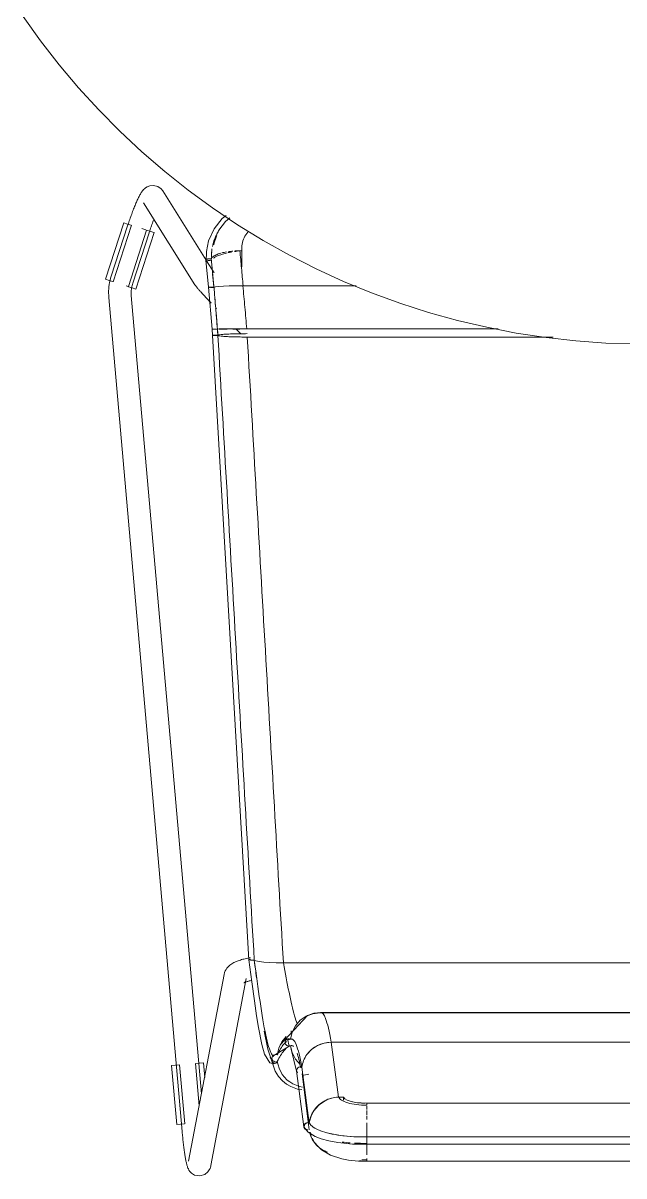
# Model space of a CAD drawing. Header units: millimetres. Extents: x 155927 to 326028, y -36033 to 97293.
# Drawn here: x 209429 to 209749, y 11463 to 12076 of the extents above; entities that cross this region are included whole.
import ezdxf

# ---------------------------------------------------------------- set-up
doc = ezdxf.new("R2010")
doc.units = ezdxf.units.MM
doc.header["$MEASUREMENT"] = 0
doc.layers.add('I-FURN', color=8, linetype='CONTINUOUS', lineweight=9)

msp = doc.modelspace()

# ---------------------------------------------------------------- linework, layer by layer
at = {"layer": 'I-FURN'}
for p, q in [((209429.15, 12079.3), (209438.44, 12066.28)), ((209438.44, 12066.28), (209448.25, 12053.64)), ((209448.25, 12053.64), (209458.56, 12041.4)), ((209458.56, 12041.4), (209469.35, 12029.59)), ((209469.35, 12029.59), (209480.6, 12018.22)), ((209480.6, 12018.22), (209492.29, 12007.3)), ((209492.29, 12007.3), (209504.42, 11996.86)), ((209504.42, 11996.86), (209516.95, 11986.92)), ((209494.27, 11988.2), (209493.64, 11987.68)), ((209495.18, 11988.77), (209494.27, 11988.2)), ((209496.56, 11989.29), (209495.18, 11988.77)), ((209498.53, 11989.46), (209496.56, 11989.29)), ((209500.76, 11988.88), (209498.53, 11989.46)), ((209502.49, 11987.65), (209500.76, 11988.88)), ((209490.1, 11982.12), (209489.86, 11981.61)), ((209490.33, 11982.61), (209490.1, 11982.12)), ((209490.56, 11983.09), (209490.33, 11982.61)), ((209490.79, 11983.54), (209490.56, 11983.09)), ((209491.02, 11983.98), (209490.79, 11983.54)), ((209491.25, 11984.41), (209491.02, 11983.98)), ((209491.48, 11984.82), (209491.25, 11984.41)), ((209491.72, 11985.22), (209491.48, 11984.82)), ((209491.96, 11985.61), (209491.72, 11985.22)), ((209492.21, 11986), (209491.96, 11985.61)), ((209492.49, 11986.39), (209492.21, 11986)), ((209492.8, 11986.79), (209492.49, 11986.39)), ((209493.17, 11987.22), (209492.8, 11986.79)), ((209493.64, 11987.68), (209493.17, 11987.22)), ((209502.49, 11987.65), (209503.39, 11986.53)), ((209526.42, 11949.76), (209503.39, 11986.53)), ((209516.95, 11986.92), (209529.87, 11977.48)), ((209487.65, 11976.27), (209487.39, 11975.61)), ((209487.9, 11976.93), (209487.65, 11976.27)), ((209488.15, 11977.57), (209487.9, 11976.93)), ((209488.4, 11978.19), (209488.15, 11977.57)), ((209488.65, 11978.8), (209488.4, 11978.19)), ((209488.9, 11979.4), (209488.65, 11978.8)), ((209489.14, 11979.98), (209488.9, 11979.4)), ((209489.39, 11980.54), (209489.14, 11979.98)), ((209489.63, 11981.08), (209489.39, 11980.54)), ((209489.86, 11981.61), (209489.63, 11981.08)), ((209493.22, 11980.16), (209520.52, 11936.57)), ((209529.87, 11977.48), (209543.16, 11968.57)), ((209485.37, 11969.94), (209485.12, 11969.2)), ((209485.62, 11970.67), (209485.37, 11969.94)), ((209485.87, 11971.4), (209485.62, 11970.67)), ((209486.12, 11972.12), (209485.87, 11971.4)), ((209486.37, 11972.84), (209486.12, 11972.12)), ((209486.63, 11973.54), (209486.37, 11972.84)), ((209486.88, 11974.24), (209486.63, 11973.54)), ((209487.14, 11974.93), (209486.88, 11974.24)), ((209487.39, 11975.61), (209487.14, 11974.93)), ((209498.11, 11970.01), (209497.88, 11969.37)), ((209498.35, 11970.65), (209498.11, 11970.01)), ((209498.58, 11971.27), (209498.35, 11970.65)), ((209535.01, 11971.86), (209530.68, 11966.33)), ((209536.75, 11970.19), (209533.25, 11965.62)), ((209537.07, 11973.5), (209535.01, 11971.86)), ((209539.09, 11972.15), (209536.75, 11970.19)), ((209473.02, 11939.55), (209482.7, 11969.56)), ((209484.73, 11968.01), (209476.01, 11941.19)), ((209477.06, 11938.25), (209486.75, 11968.26)), ((209482.7, 11969.56), (209484.66, 11968.93)), ((209484.66, 11968.93), (209486.63, 11968.29)), ((209484.88, 11968.46), (209484.73, 11968.01)), ((209485.12, 11969.2), (209484.88, 11968.46)), ((209494.82, 11965.65), (209485.13, 11935.64)), ((209487.43, 11937.48), (209496.14, 11964.3)), ((209489.17, 11934.34), (209498.86, 11964.35)), ((209494.46, 11965.76), (209492.24, 11966.48)), ((209494.94, 11965.61), (209496.91, 11964.98)), ((209496.25, 11964.63), (209496.14, 11964.3)), ((209496.48, 11965.32), (209496.25, 11964.63)), ((209496.71, 11966.01), (209496.48, 11965.32)), ((209496.94, 11966.69), (209496.71, 11966.01)), ((209496.91, 11964.98), (209498.86, 11964.35)), ((209497.17, 11967.37), (209496.94, 11966.69)), ((209497.41, 11968.04), (209497.17, 11967.37)), ((209497.64, 11968.71), (209497.41, 11968.04)), ((209497.88, 11969.37), (209497.64, 11968.71)), ((209530.68, 11966.33), (209527.77, 11960.01)), ((209533.25, 11965.62), (209531.34, 11961.93)), ((209543.16, 11968.57), (209556.79, 11960.2)), ((209527.77, 11960.01), (209526.56, 11954.37)), ((209556.79, 11960.2), (209570.75, 11952.37)), ((209526.56, 11954.37), (209526.47, 11948.91)), ((209544.42, 11954.69), (209545.47, 11954.69)), ((209545.41, 11955.93), (209545.41, 11946.18)), ((209570.75, 11952.37), (209585.01, 11945.12)), ((209527.77, 11935.31), (209526.35, 11949.8)), ((209530.69, 11942.95), (209526.65, 11949.39)), ((209474.97, 11938.92), (209473.02, 11939.55)), ((209475.68, 11940.09), (209475.4, 11938.99)), ((209476.01, 11941.19), (209475.68, 11940.09)), ((209585.01, 11945.12), (209599.54, 11938.44)), ((209474.64, 11933.34), (209474.62, 11932.2)), ((209474.7, 11934.48), (209474.64, 11933.34)), ((209474.8, 11935.62), (209474.7, 11934.48)), ((209474.96, 11936.75), (209474.8, 11935.62)), ((209475.15, 11937.87), (209474.96, 11936.75)), ((209476.94, 11938.29), (209474.97, 11938.92)), ((209475.4, 11938.99), (209475.15, 11937.87)), ((209485.03, 11935.68), (209483.87, 11936.05)), ((209487.22, 11934.97), (209485.25, 11935.61)), ((209486.63, 11932.91), (209486.66, 11933.57)), ((209486.66, 11933.57), (209486.72, 11934.23)), ((209486.72, 11934.23), (209486.81, 11934.88)), ((209486.81, 11934.88), (209486.92, 11935.54)), ((209486.92, 11935.54), (209487.06, 11936.18)), ((209487.06, 11936.18), (209487.23, 11936.82)), ((209489.17, 11934.34), (209487.22, 11934.97)), ((209487.23, 11936.82), (209487.42, 11937.46)), ((209487.42, 11937.46), (209487.43, 11937.48)), ((209520.52, 11936.57), (209520.74, 11936.25)), ((209520.74, 11936.25), (209520.92, 11935.99)), ((209520.92, 11935.99), (209521.09, 11935.76)), ((209521.09, 11935.76), (209521.27, 11935.54)), ((209521.27, 11935.54), (209521.45, 11935.32)), ((209521.45, 11935.32), (209521.64, 11935.09)), ((209521.64, 11935.09), (209521.84, 11934.85)), ((209521.84, 11934.85), (209522.05, 11934.6)), ((209522.05, 11934.6), (209522.28, 11934.33)), ((209522.28, 11934.33), (209522.53, 11934.05)), ((209522.53, 11934.05), (209522.78, 11933.75)), ((209522.78, 11933.75), (209523.06, 11933.45)), ((209523.06, 11933.45), (209523.34, 11933.12)), ((209523.34, 11933.12), (209523.65, 11932.79)), ((209527.84, 11935.33), (209527.77, 11935.31)), ((209527.77, 11935.31), (209527.84, 11935.28)), ((209527.78, 11935.31), (209527.84, 11935.33)), ((209529.6, 11913.11), (209527.78, 11935.31)), ((209527.84, 11935.28), (209527.78, 11935.31)), ((209528.03, 11935.36), (209527.84, 11935.33)), ((209527.84, 11935.28), (209528.02, 11935.26)), ((209528.03, 11935.26), (209527.84, 11935.28)), ((209528.02, 11935.26), (209528.32, 11935.24)), ((209528.33, 11935.38), (209528.03, 11935.36)), ((209528.03, 11935.36), (209528.33, 11935.38)), ((209528.32, 11935.24), (209528.03, 11935.26)), ((209528.71, 11935.4), (209528.33, 11935.38)), ((209528.33, 11935.38), (209528.71, 11935.4)), ((209528.7, 11935.22), (209529.15, 11935.21)), ((209529.15, 11935.21), (209528.7, 11935.22)), ((209529.16, 11935.41), (209528.71, 11935.4)), ((209528.71, 11935.4), (209529.17, 11935.41)), ((209529.15, 11935.21), (209529.64, 11935.2)), ((209529.64, 11935.2), (209529.15, 11935.21)), ((209529.65, 11935.41), (209529.16, 11935.41)), ((209529.17, 11935.41), (209529.66, 11935.41)), ((209529.64, 11935.2), (209530.14, 11935.21)), ((209530.14, 11935.21), (209529.64, 11935.2)), ((209530.15, 11935.41), (209529.65, 11935.41)), ((209529.66, 11935.41), (209530.16, 11935.41)), ((209530.14, 11935.21), (209530.61, 11935.21)), ((209530.61, 11935.21), (209530.14, 11935.21)), ((209530.62, 11935.4), (209530.15, 11935.41)), ((209530.16, 11935.41), (209530.63, 11935.4)), ((209531.51, 11935.59), (209530.62, 11935.4)), ((209530.63, 11935.4), (209531.51, 11935.59)), ((209533.25, 11935.77), (209531.51, 11935.59)), ((209531.51, 11935.59), (209533.23, 11935.77)), ((209533.25, 11935.77), (209535.69, 11935.92)), ((209535.73, 11935.92), (209533.25, 11935.77)), ((209535.72, 11935.92), (209538.76, 11936.04)), ((209538.83, 11936.04), (209535.73, 11935.92)), ((209538.82, 11936.04), (209542.27, 11936.11)), ((209542.26, 11936.11), (209538.83, 11936.04)), ((209546.12, 11936.14), (209542.36, 11936.11)), ((209542.36, 11936.11), (209546, 11936.14)), ((209606.24, 11936.14), (209546.12, 11936.14)), ((209546.12, 11936.14), (209606.24, 11936.14)), ((209599.54, 11938.44), (209614.34, 11932.34)), ((209474.62, 11932.2), (209474.65, 11931.06)), ((209474.65, 11931.06), (209474.72, 11929.92)), ((209474.72, 11929.92), (209474.73, 11929.87)), ((209474.73, 11929.87), (209513.68, 11486.55)), ((209486.62, 11932.24), (209486.63, 11932.91)), ((209486.64, 11931.58), (209486.62, 11932.24)), ((209486.68, 11930.92), (209486.64, 11931.58)), ((209523.97, 11506.57), (209486.68, 11930.92)), ((209523.65, 11932.79), (209523.96, 11932.44)), ((209523.96, 11932.44), (209524.29, 11932.07)), ((209524.29, 11932.07), (209524.63, 11931.69)), ((209524.63, 11931.69), (209524.99, 11931.3)), ((209524.99, 11931.3), (209525.36, 11930.9)), ((209525.36, 11930.9), (209525.74, 11930.49)), ((209525.74, 11930.49), (209526.13, 11930.06)), ((209526.13, 11930.06), (209526.53, 11929.63)), ((209526.53, 11929.63), (209526.95, 11929.18)), ((209526.95, 11929.18), (209527.37, 11928.73)), ((209527.37, 11928.73), (209527.8, 11928.27)), ((209527.8, 11928.27), (209528.24, 11927.8)), ((209528.24, 11927.8), (209528.69, 11927.32)), ((209528.69, 11927.32), (209529.15, 11926.84)), ((209614.34, 11932.34), (209629.36, 11926.84)), ((209629.36, 11926.84), (209644.59, 11921.95)), ((209531.5, 11924.35), (209531.99, 11923.84)), ((209644.59, 11921.95), (209660.01, 11917.67)), ((209660.01, 11917.67), (209675.58, 11914.01)), ((209529.6, 11913.11), (209529.87, 11909.75)), ((209529.67, 11913.1), (209529.6, 11913.11)), ((209529.6, 11913.11), (209529.67, 11913.11)), ((209529.67, 11913.11), (209529.6, 11913.11)), ((209529.6, 11913.11), (209529.67, 11913.1)), ((209529.67, 11913.11), (209529.86, 11913.11)), ((209529.85, 11913.11), (209529.67, 11913.11)), ((209529.86, 11913.1), (209529.67, 11913.1)), ((209529.67, 11913.1), (209529.86, 11913.1)), ((209530.15, 11913.11), (209529.85, 11913.11)), ((209529.86, 11913.11), (209530.15, 11913.11)), ((209530.15, 11913.1), (209529.86, 11913.1)), ((209529.86, 11913.1), (209530.15, 11913.1)), ((209529.94, 11909.78), (209529.88, 11909.75)), ((209549.16, 11577.84), (209529.88, 11909.75)), ((209529.88, 11909.75), (209529.94, 11909.72)), ((209530.13, 11909.8), (209529.94, 11909.78)), ((209529.94, 11909.72), (209530.13, 11909.69)), ((209530.43, 11909.82), (209530.13, 11909.8)), ((209530.13, 11909.69), (209530.42, 11909.67)), ((209530.15, 11913.11), (209530.53, 11913.11)), ((209530.53, 11913.11), (209530.15, 11913.11)), ((209530.54, 11913.1), (209530.15, 11913.1)), ((209530.15, 11913.1), (209530.53, 11913.1)), ((209530.42, 11909.67), (209530.8, 11909.65)), ((209530.81, 11909.84), (209530.43, 11909.82)), ((209530.53, 11913.11), (209530.98, 11913.11)), ((209530.98, 11913.11), (209530.53, 11913.11)), ((209530.53, 11913.1), (209530.99, 11913.1)), ((209530.99, 11913.1), (209530.54, 11913.1)), ((209530.8, 11909.65), (209531.25, 11909.64)), ((209531.26, 11909.85), (209530.81, 11909.84)), ((209530.98, 11913.11), (209531.47, 11913.11)), ((209531.47, 11913.11), (209530.98, 11913.11)), ((209531.48, 11913.1), (209530.99, 11913.1)), ((209530.99, 11913.1), (209531.48, 11913.1)), ((209531.25, 11909.64), (209531.74, 11909.64)), ((209531.75, 11909.86), (209531.26, 11909.85)), ((209531.47, 11913.11), (209531.97, 11913.11)), ((209531.97, 11913.11), (209531.47, 11913.11)), ((209531.98, 11913.1), (209531.48, 11913.1)), ((209531.48, 11913.1), (209531.97, 11913.1)), ((209531.74, 11909.64), (209532.24, 11909.64)), ((209532.25, 11909.86), (209531.75, 11909.86)), ((209531.97, 11913.11), (209532.44, 11913.11)), ((209532.44, 11913.11), (209531.97, 11913.11)), ((209531.97, 11913.1), (209532.44, 11913.1)), ((209532.45, 11913.1), (209531.98, 11913.1)), ((209532.24, 11909.64), (209532.71, 11909.65)), ((209532.72, 11909.85), (209532.25, 11909.86)), ((209532.44, 11913.11), (209533.33, 11913.13)), ((209533.32, 11913.13), (209532.44, 11913.11)), ((209532.71, 11909.65), (209533.6, 11909.44)), ((209533.62, 11910.06), (209532.72, 11909.85)), ((209535.07, 11913.14), (209533.32, 11913.13)), ((209533.33, 11913.13), (209535.07, 11913.14)), ((209535.1, 11913.07), (209533.34, 11913.08)), ((209533.34, 11913.08), (209535.09, 11913.07)), ((209533.6, 11909.44), (209535.35, 11909.24)), ((209535.37, 11910.25), (209533.62, 11910.06)), ((209537.58, 11913.15), (209535.07, 11913.14)), ((209535.08, 11913.14), (209537.57, 11913.15)), ((209535.09, 11913.07), (209537.59, 11913.06)), ((209537.59, 11913.06), (209535.1, 11913.07)), ((209535.35, 11909.24), (209537.85, 11909.08)), ((209537.87, 11910.41), (209535.37, 11910.25)), ((209537.58, 11913.15), (209540.71, 11913.16)), ((209540.71, 11913.16), (209537.58, 11913.15)), ((209537.85, 11909.08), (209540.98, 11908.96)), ((209540.99, 11910.54), (209537.87, 11910.41)), ((209540.71, 11913.16), (209544.28, 11913.17)), ((209544.28, 11913.17), (209540.71, 11913.16)), ((209540.71, 11913.05), (209544.27, 11913.04)), ((209544.27, 11913.04), (209540.72, 11913.05)), ((209540.98, 11908.96), (209544.54, 11908.88)), ((209544.54, 11910.61), (209540.99, 11910.54)), ((209542.27, 11913.17), (209544.84, 11910.49)), ((209544.28, 11913.17), (209548.06, 11913.17)), ((209548.06, 11913.17), (209544.28, 11913.17)), ((209548.22, 11910.64), (209544.54, 11910.61)), ((209544.54, 11908.88), (209548.33, 11908.85)), ((209548.06, 11913.17), (209681.7, 11913.17)), ((209681.7, 11913.17), (209548.06, 11913.17)), ((209548.33, 11908.85), (209710.93, 11908.85)), ((209710.93, 11908.85), (209548.33, 11908.85)), ((209675.58, 11914.01), (209691.29, 11910.98)), ((209691.29, 11910.98), (209707.11, 11908.57)), ((209707.11, 11908.57), (209723.01, 11906.81)), ((209723.01, 11906.81), (209738.97, 11905.67)), ((209738.97, 11905.67), (209754.96, 11905.18)), ((209543.48, 11577.27), (209544.08, 11577.48)), ((209544.08, 11577.48), (209544.68, 11577.67)), ((209544.68, 11577.67), (209545.3, 11577.86)), ((209545.3, 11577.86), (209545.93, 11578.03)), ((209545.93, 11578.03), (209546.57, 11578.19)), ((209546.57, 11578.19), (209547.23, 11578.34)), ((209547.23, 11578.34), (209547.89, 11578.49)), ((209547.89, 11578.49), (209548.57, 11578.62)), ((209548.57, 11578.62), (209549.27, 11578.75)), ((209549.16, 11577.84), (209549.22, 11577.89)), ((209549.23, 11577.89), (209549.17, 11577.84)), ((209549.17, 11577.84), (209550.72, 11565.98)), ((209549.27, 11578.75), (209549.97, 11578.86)), ((209549.7, 11577.99), (209549.41, 11577.94)), ((209549.41, 11577.94), (209549.7, 11577.99)), ((209549.43, 11577.73), (209549.73, 11577.69)), ((209549.73, 11577.69), (209549.43, 11577.73)), ((209550.08, 11578.02), (209549.7, 11577.99)), ((209549.7, 11577.99), (209550.08, 11578.02)), ((209549.73, 11577.69), (209550.12, 11577.66)), ((209550.11, 11577.66), (209549.73, 11577.69)), ((209550.57, 11577.64), (209550.11, 11577.66)), ((209550.12, 11577.66), (209550.57, 11577.64)), ((209550.57, 11577.64), (209551.06, 11577.63)), ((209551.06, 11577.63), (209550.57, 11577.64)), ((209551.06, 11577.63), (209551.56, 11577.63)), ((209551.56, 11577.63), (209551.06, 11577.63)), ((209551.56, 11577.63), (209552.03, 11577.65)), ((209552.03, 11577.65), (209551.56, 11577.63)), ((209552.93, 11577.25), (209552.03, 11577.65)), ((209552.03, 11577.65), (209552.93, 11577.25)), ((209536.23, 11570.98), (209536.59, 11571.87)), ((209536.59, 11571.87), (209537.03, 11572.66)), ((209537.03, 11572.66), (209537.51, 11573.35)), ((209537.51, 11573.35), (209538.02, 11573.95)), ((209538.02, 11573.95), (209538.55, 11574.47)), ((209538.55, 11574.47), (209539.08, 11574.92)), ((209539.08, 11574.92), (209539.61, 11575.32)), ((209539.61, 11575.32), (209540.14, 11575.68)), ((209540.14, 11575.68), (209540.68, 11576)), ((209540.68, 11576), (209541.22, 11576.29)), ((209541.22, 11576.29), (209541.77, 11576.57)), ((209541.77, 11576.57), (209542.33, 11576.82)), ((209542.33, 11576.82), (209542.9, 11577.05)), ((209542.9, 11577.05), (209543.48, 11577.27)), ((209554.67, 11576.88), (209552.93, 11577.25)), ((209552.93, 11577.25), (209554.68, 11576.88)), ((209557.14, 11576.57), (209554.68, 11576.88)), ((209554.68, 11576.88), (209557.17, 11576.57)), ((209560.23, 11576.33), (209557.17, 11576.57)), ((209557.17, 11576.57), (209560.28, 11576.33)), ((209563.75, 11576.18), (209560.27, 11576.33)), ((209560.28, 11576.33), (209563.81, 11576.18)), ((209567.5, 11576.12), (209563.81, 11576.18)), ((209563.81, 11576.18), (209567.58, 11576.12)), ((209567.58, 11576.12), (209950.98, 11576.12)), ((209951.06, 11576.12), (209567.58, 11576.12)), ((209535.97, 11569.99), (209517.16, 11470.7)), ((209528.95, 11468.47), (209547.76, 11567.76)), ((209535.97, 11569.99), (209536.23, 11570.98)), ((209546.54, 11565.53), (209546.57, 11565.54)), ((209546.57, 11565.54), (209546.64, 11565.59)), ((209546.64, 11565.59), (209546.73, 11565.63)), ((209546.73, 11565.63), (209546.88, 11565.71)), ((209546.88, 11565.71), (209547.07, 11565.8)), ((209547.07, 11565.8), (209547.31, 11565.89)), ((209547.31, 11565.89), (209547.57, 11565.99)), ((209547.57, 11565.99), (209547.88, 11566.1)), ((209547.88, 11566.1), (209548.21, 11566.21)), ((209548.21, 11566.21), (209548.58, 11566.31)), ((209548.58, 11566.31), (209548.97, 11566.42)), ((209548.97, 11566.42), (209549.4, 11566.53)), ((209549.4, 11566.53), (209549.84, 11566.63)), ((209549.84, 11566.63), (209550.31, 11566.73)), ((209550.31, 11566.73), (209550.8, 11566.83)), ((209550.72, 11565.98), (209552.07, 11556.05)), ((209552.07, 11556.05), (209553.26, 11548.03)), ((209553.26, 11548.03), (209554.29, 11541.72)), ((209565.71, 11532.5), (209580.31, 11548.2)), ((209579.53, 11547.78), (209576.39, 11545.61)), ((209576.39, 11545.6), (209579.53, 11547.77)), ((209579.21, 11547.6), (209583.68, 11549.33)), ((209583.1, 11549.15), (209579.53, 11547.78)), ((209579.53, 11547.77), (209583.1, 11549.14)), ((209580.31, 11548.2), (209582.24, 11548.9)), ((209583.1, 11549.14), (209586.89, 11549.62)), ((209586.89, 11549.62), (209583.1, 11549.15)), ((209583.68, 11549.33), (209587.43, 11549.77)), ((209586.89, 11549.62), (209931.67, 11549.62)), ((209931.67, 11549.62), (209586.89, 11549.62)), ((209626.33, 11549.77), (209587.43, 11549.77)), ((209931.13, 11549.77), (209626.33, 11549.77)), ((209554.29, 11541.72), (209556.09, 11532.7)), ((209573.88, 11542.74), (209572.13, 11539.34)), ((209572.13, 11539.34), (209573.89, 11542.73)), ((209576.39, 11545.61), (209573.88, 11542.74)), ((209573.89, 11542.73), (209576.39, 11545.6)), ((209557.27, 11539.92), (209559.17, 11530.26)), ((209569.05, 11537.01), (209566.65, 11534.18)), ((209566.66, 11534.18), (209569.05, 11537.01)), ((209568.46, 11534.36), (209568.65, 11534.83)), ((209568.65, 11534.83), (209568.46, 11534.37)), ((209568.65, 11534.83), (209568.95, 11535.23)), ((209568.94, 11535.23), (209568.65, 11534.83)), ((209569.33, 11535.54), (209568.94, 11535.23)), ((209568.95, 11535.23), (209569.33, 11535.54)), ((209569.78, 11535.75), (209569.33, 11535.54)), ((209569.33, 11535.54), (209569.78, 11535.74)), ((209569.42, 11535.6), (209572.3, 11535.64)), ((209569.72, 11535.73), (209570.56, 11531.84)), ((209569.78, 11535.74), (209570.27, 11535.83)), ((209570.27, 11535.83), (209569.78, 11535.75)), ((209570.27, 11535.83), (209570.77, 11535.79)), ((209570.77, 11535.79), (209570.27, 11535.83)), ((209570.77, 11535.79), (209571.24, 11535.63)), ((209571.24, 11535.63), (209570.77, 11535.79)), ((209572.13, 11539.34), (209571.24, 11535.63)), ((209556.09, 11532.7), (209557.5, 11527.7)), ((209559.17, 11530.26), (209563.16, 11518.55)), ((209561.6, 11526.31), (209570.99, 11532.02)), ((209564.23, 11527.24), (209565.02, 11530.85)), ((209565.01, 11530.85), (209564.23, 11527.24)), ((209566.65, 11534.18), (209565.01, 11530.85)), ((209565.02, 11530.85), (209566.66, 11534.17)), ((209568.46, 11534.37), (209568.39, 11533.87)), ((209568.39, 11533.87), (209568.46, 11533.38)), ((209568.4, 11533.87), (209568.46, 11534.36)), ((209568.46, 11533.38), (209568.4, 11533.87)), ((209568.65, 11532.92), (209568.46, 11533.38)), ((209568.46, 11533.38), (209568.65, 11532.92)), ((209568.95, 11532.52), (209568.65, 11532.92)), ((209568.65, 11532.92), (209568.94, 11532.52)), ((209568.94, 11532.52), (209569.33, 11532.2)), ((209569.33, 11532.21), (209568.95, 11532.52)), ((209569.78, 11532.01), (209569.33, 11532.21)), ((209569.33, 11532.2), (209569.78, 11532)), ((209570.27, 11531.92), (209569.78, 11532.01)), ((209569.78, 11532), (209570.27, 11531.92)), ((209570.77, 11531.96), (209570.27, 11531.92)), ((209570.27, 11531.92), (209570.77, 11531.96)), ((209571.24, 11532.12), (209570.77, 11531.96)), ((209570.77, 11531.96), (209571.24, 11532.12)), ((209571.24, 11532.12), (209572.13, 11528.41)), ((209571.59, 11530.27), (209571.27, 11532.14)), ((209574.56, 11518.66), (209571.59, 11530.27)), ((209582.49, 11530.15), (209580.01, 11527.41)), ((209585.61, 11532.23), (209582.49, 11530.15)), ((209589.15, 11533.54), (209585.61, 11532.23)), ((209592.92, 11534.02), (209589.15, 11533.54)), ((209596.78, 11504.74), (209592.92, 11534.02)), ((209592.92, 11534.02), (209925.64, 11534.02)), ((209925.64, 11534.02), (209592.92, 11534.02)), ((209520.78, 11522.68), (209522.76, 11500.2)), ((209520.91, 11522.69), (209522.97, 11522.87)), ((209522.97, 11522.87), (209525.01, 11523.05)), ((209525.71, 11515.16), (209525.01, 11523.05)), ((209557.5, 11527.7), (209560.27, 11523.07)), ((209560.27, 11523.07), (209562.46, 11522.53)), ((209561.46, 11525.94), (209561.4, 11525.45)), ((209561.4, 11525.45), (209561.47, 11524.97)), ((209561.41, 11525.45), (209561.46, 11525.94)), ((209561.48, 11524.97), (209561.41, 11525.45)), ((209561.46, 11525.94), (209561.65, 11526.4)), ((209561.64, 11526.4), (209561.46, 11525.94)), ((209561.47, 11524.97), (209561.67, 11524.52)), ((209561.67, 11524.52), (209561.48, 11524.97)), ((209561.93, 11526.8), (209561.64, 11526.4)), ((209561.65, 11526.4), (209561.94, 11526.8)), ((209561.97, 11524.12), (209561.67, 11524.52)), ((209561.67, 11524.52), (209561.97, 11524.12)), ((209562.31, 11527.12), (209561.93, 11526.8)), ((209561.94, 11526.8), (209562.31, 11527.12)), ((209562.36, 11523.82), (209561.97, 11524.12)), ((209561.97, 11524.12), (209562.36, 11523.81)), ((209562.31, 11527.12), (209562.76, 11527.33)), ((209562.76, 11527.33), (209562.31, 11527.12)), ((209562.82, 11523.62), (209562.36, 11523.82)), ((209562.36, 11523.81), (209562.81, 11523.62)), ((209562.46, 11522.53), (209563.37, 11522.83)), ((209562.76, 11527.33), (209563.25, 11527.42)), ((209563.25, 11527.42), (209562.76, 11527.33)), ((209562.81, 11523.62), (209563.31, 11523.54)), ((209563.31, 11523.55), (209562.82, 11523.62)), ((209563.25, 11527.42), (209563.75, 11527.39)), ((209563.75, 11527.39), (209563.25, 11527.42)), ((209563.75, 11527.39), (209564.23, 11527.24)), ((209564.23, 11527.24), (209563.75, 11527.39)), ((209564.28, 11523.75), (209563.81, 11523.59)), ((209563.81, 11523.59), (209564.28, 11523.75)), ((209564.43, 11522.8), (209564.28, 11523.75)), ((209564.28, 11523.75), (209565.18, 11520.12)), ((209572.13, 11528.41), (209573.88, 11525.01)), ((209573.88, 11525.01), (209576.39, 11522.14)), ((209508.1, 11521.57), (209510.15, 11521.75)), ((209510.86, 11490.16), (209508.1, 11521.57)), ((209510.15, 11521.75), (209512.21, 11521.93)), ((209515.1, 11490.53), (209512.34, 11521.94)), ((209563.16, 11518.55), (209564.98, 11515.72)), ((209565.18, 11520.12), (209566.92, 11516.8)), ((209566.92, 11516.8), (209569.4, 11513.98)), ((209574.6, 11519.44), (209574.53, 11518.97)), ((209574.53, 11518.97), (209574.6, 11518.5)), ((209578.4, 11488.96), (209574.55, 11518.74)), ((209574.79, 11519.88), (209574.6, 11519.44)), ((209574.6, 11518.5), (209574.79, 11518.06)), ((209575.08, 11520.26), (209574.79, 11519.88)), ((209574.79, 11518.06), (209575.08, 11517.68)), ((209575.47, 11520.57), (209575.08, 11520.26)), ((209575.92, 11520.76), (209575.47, 11520.57)), ((209576.41, 11520.84), (209575.92, 11520.76)), ((209576.91, 11520.8), (209576.41, 11520.84)), ((209577.38, 11520.64), (209581.22, 11490.94)), ((209581.24, 11487.4), (209577.4, 11517.1)), ((209577.52, 11516.32), (209581.01, 11517)), ((209564.98, 11515.72), (209566.97, 11513.48)), ((209566.97, 11513.48), (209569.14, 11511.7)), ((209569.14, 11511.7), (209571.41, 11510.36)), ((209570.21, 11513.3), (209569.4, 11513.98)), ((209569.4, 11513.98), (209572.49, 11511.8)), ((209571.41, 11510.36), (209575.01, 11509.06)), ((209572.49, 11511.8), (209576, 11510.4)), ((209577.75, 11510.04), (209576, 11510.41)), ((209576, 11510.4), (209577.74, 11510.03)), ((209575.01, 11509.06), (209577.28, 11508.77)), ((209599.5, 11504.81), (209596.78, 11504.74)), ((209599.5, 11504.81), (209599.5, 11503.15)), ((209600.14, 11503.95), (209599.5, 11504.81)), ((209601.49, 11503.16), (209600.14, 11503.95)), ((209603.47, 11502.49), (209601.49, 11503.16)), ((209605.97, 11501.98), (209603.47, 11502.49)), ((209608.82, 11501.66), (209605.97, 11501.98)), ((209611.85, 11501.55), (209608.82, 11501.66)), ((209906.71, 11501.55), (209611.85, 11501.55)), ((209611.85, 11501.49), (209906.71, 11501.49)), ((209611.85, 11498.23), (209611.85, 11499.97)), ((209580.47, 11493.37), (209580.79, 11490.93)), ((209611.85, 11495.18), (209611.85, 11497.64)), ((209611.85, 11492.82), (209611.85, 11494.66)), ((209512.91, 11490.34), (209510.86, 11490.16)), ((209514.97, 11490.52), (209512.91, 11490.34)), ((209513.69, 11486.39), (209513.68, 11486.55)), ((209513.76, 11485.64), (209513.69, 11486.39)), ((209513.83, 11484.89), (209513.76, 11485.64)), ((209578.76, 11488.46), (209580.65, 11486.08)), ((209580.65, 11486.08), (209584.48, 11483.78)), ((209587.18, 11486.92), (209590.62, 11485.82)), ((209590.62, 11485.82), (209595.05, 11484.86)), ((209611.85, 11487.63), (209611.85, 11491.19)), ((209611.85, 11487.44), (209611.85, 11483.62)), ((209611.85, 11483.62), (209611.85, 11487.44)), ((209513.9, 11484.14), (209513.83, 11484.89)), ((209513.98, 11483.4), (209513.9, 11484.14)), ((209514.05, 11482.66), (209513.98, 11483.4)), ((209514.13, 11481.93), (209514.05, 11482.66)), ((209514.21, 11481.2), (209514.13, 11481.93)), ((209514.29, 11480.48), (209514.21, 11481.2)), ((209514.37, 11479.77), (209514.29, 11480.48)), ((209514.46, 11479.07), (209514.37, 11479.77)), ((209582.78, 11482.97), (209584.12, 11480.7)), ((209584.12, 11480.7), (209585.79, 11478.63)), ((209584.48, 11483.78), (209587.65, 11482.58)), ((209587.65, 11482.58), (209591.69, 11481.5)), ((209591.69, 11481.5), (209596.41, 11480.64)), ((209595.05, 11484.86), (209599.07, 11484.26)), ((209596.41, 11480.64), (209604.29, 11479.84)), ((209599.07, 11484.26), (209605.63, 11483.73)), ((209604.29, 11479.84), (209611.85, 11479.69)), ((209605.63, 11483.73), (209611.85, 11483.65)), ((209906.71, 11483.65), (209611.85, 11483.65)), ((209611.85, 11479.69), (209611.85, 11483.54)), ((209611.85, 11483.54), (209611.85, 11483.32)), ((209611.85, 11483.32), (209611.85, 11482.99)), ((209611.85, 11482.99), (209611.85, 11482.57)), ((209611.85, 11482.57), (209611.85, 11482.1)), ((209611.85, 11482.1), (209611.85, 11481.6)), ((209611.85, 11481.6), (209611.85, 11481.1)), ((209611.85, 11481.1), (209611.85, 11480.65)), ((209611.85, 11480.65), (209611.85, 11480.26)), ((209611.85, 11480.26), (209611.85, 11479.96)), ((209611.85, 11479.96), (209611.85, 11479.76)), ((209611.85, 11479.93), (209611.85, 11476.91)), ((209611.85, 11476.92), (209611.85, 11479.93)), ((209611.85, 11479.76), (209611.85, 11479.69)), ((209611.85, 11479.69), (209906.71, 11479.69)), ((209514.54, 11478.39), (209514.46, 11479.07)), ((209514.63, 11477.71), (209514.54, 11478.39)), ((209514.72, 11477.05), (209514.63, 11477.71)), ((209514.81, 11476.4), (209514.72, 11477.05)), ((209514.9, 11475.76), (209514.81, 11476.4)), ((209514.99, 11475.14), (209514.9, 11475.76)), ((209515.08, 11474.54), (209514.99, 11475.14)), ((209515.17, 11473.95), (209515.08, 11474.54)), ((209515.26, 11473.39), (209515.17, 11473.95)), ((209515.36, 11472.83), (209515.26, 11473.39)), ((209585.79, 11478.63), (209587.76, 11476.8)), ((209587.76, 11476.8), (209592.48, 11473.93)), ((209592.48, 11473.93), (209598.63, 11471.9)), ((209611.85, 11474.17), (209611.85, 11476.75)), ((209515.45, 11472.3), (209515.36, 11472.83)), ((209515.54, 11471.79), (209515.45, 11472.3)), ((209515.64, 11471.29), (209515.54, 11471.79)), ((209515.73, 11470.81), (209515.64, 11471.29)), ((209515.83, 11470.35), (209515.73, 11470.81)), ((209515.93, 11469.91), (209515.83, 11470.35)), ((209516.03, 11469.48), (209515.93, 11469.91)), ((209516.13, 11469.07), (209516.03, 11469.48)), ((209516.24, 11468.67), (209516.13, 11469.07)), ((209516.36, 11468.27), (209516.24, 11468.67)), ((209516.48, 11467.88), (209516.36, 11468.27)), ((209516.62, 11467.47), (209516.48, 11467.88)), ((209516.79, 11467.05), (209516.62, 11467.47)), ((209528.51, 11466.91), (209528.72, 11467.53)), ((209528.72, 11467.53), (209528.86, 11468.05)), ((209528.86, 11468.05), (209528.95, 11468.47)), ((209598.63, 11471.9), (209602.13, 11471.25)), ((209602.13, 11471.25), (209607.34, 11470.73)), ((209607.34, 11470.73), (209611.85, 11470.65)), ((209611.85, 11470.67), (209611.85, 11472.14)), ((209611.85, 11470.82), (209611.85, 11470.65)), ((209611.85, 11470.65), (209906.71, 11470.65)), ((209517.01, 11466.57), (209516.79, 11467.05)), ((209517.31, 11466.01), (209517.01, 11466.57)), ((209517.79, 11465.31), (209517.31, 11466.01)), ((209518.65, 11464.4), (209517.79, 11465.31)), ((209520.3, 11463.36), (209518.65, 11464.4)), ((209523.06, 11462.87), (209520.3, 11463.36)), ((209525.81, 11463.71), (209523.06, 11462.87)), ((209525.81, 11463.71), (209527.39, 11465.03)), ((209527.39, 11465.03), (209528.14, 11466.11)), ((209528.14, 11466.11), (209528.51, 11466.91))]:
    msp.add_line(p, q, dxfattribs=at)
for centre, major_axis, ratio, start_param, end_param in [((209593.05, 11518.95), (15.78, 0), 0.955139, 1.579038, 2.545717), ((209593.05, 11518.95), (15.78, 0), 0.955139, 2.787556, 3.029056), ((209593.05, 11518.95), (15.78, 0), 0.955139, 2.545839, 2.787386), ((209576.5, 11518.97), (1.96, 0), 0.955139, 1.359855, 3.903556), ((209611.85, 11486.4), (0, 15.75), 0.000004, 0.290246, 0.472486), ((209611.85, 11474.93), (12.4, 0), 0.287441, 4.492176, 4.712389)]:
    msp.add_ellipse(centre, major_axis=major_axis, ratio=ratio, start_param=start_param, end_param=end_param, dxfattribs=at)
for points in [[(209537.68, 11971.02), (209538.12, 11971.43), (209538.57, 11971.82), (209539.03, 11972.2)], [(209532.19, 11963.73), (209532.56, 11964.44), (209532.97, 11965.13), (209533.41, 11965.79)], [(209529.77, 11956.93), (209530.21, 11959.05), (209530.89, 11961.13), (209531.86, 11963.07)], [(209529.19, 11950.36), (209529.33, 11950.75), (209529.9, 11951.5), (209531.61, 11952.55), (209533.25, 11953.15), (209534.17, 11953.41)], [(209529.22, 11951.89), (209529.23, 11953.15), (209529.33, 11954.41), (209529.51, 11955.65)], [(209529.42, 11953.87), (209529.31, 11952.98), (209529.29, 11952.08), (209529.29, 11951.18)], [(209531.77, 11951.67), (209531.13, 11951.35), (209530.74, 11951.04), (209530.41, 11950.71)], [(209534.2, 11952.63), (209533.38, 11952.36), (209532.57, 11952.08), (209532.02, 11951.78)], [(209537.24, 11953.48), (209536.31, 11953.26), (209535.37, 11953.03), (209534.52, 11952.78)], [(209534.84, 11953.59), (209535.58, 11953.78), (209536.39, 11953.94), (209537.22, 11954.09)], [(209539.9, 11954.01), (209539.21, 11953.89), (209538.56, 11953.76), (209537.9, 11953.62)], [(209538.07, 11954.22), (209538.92, 11954.35), (209539.79, 11954.46), (209540.71, 11954.52)], [(209543.01, 11954.45), (209542.53, 11954.4), (209542.06, 11954.34), (209541.6, 11954.27)], [(209541.64, 11954.59), (209542.55, 11954.65), (209543.47, 11954.68), (209544.42, 11954.69)], [(209546.12, 11936.14), (209545.81, 11939.27), (209545.22, 11945.52), (209544.68, 11951.66), (209544.42, 11954.69)], [(209545.47, 11954.69), (209545.42, 11955.2), (209545.4, 11955.7), (209545.41, 11956.21)], [(209530.62, 11935.4), (209530.38, 11937.93), (209529.9, 11942.96), (209529.43, 11947.91), (209529.19, 11950.36)], [(209530.59, 11935.4), (209530.36, 11937.71), (209530.13, 11940.03), (209529.9, 11942.3)], [(209530.63, 11935.4), (209530.93, 11931.69), (209531.53, 11924.27), (209532.14, 11916.83), (209532.44, 11913.11)], [(209547.03, 11924.66), (209546.69, 11928.49), (209546.35, 11932.32), (209546, 11936.14)], [(209548.06, 11913.17), (209547.72, 11917), (209547.38, 11920.83), (209547.03, 11924.66)], [(209532.71, 11909.65), (209532.66, 11910.23), (209532.57, 11911.38), (209532.48, 11912.54), (209532.44, 11913.11)], [(209532.72, 11909.85), (209532.67, 11910.39), (209532.58, 11911.47), (209532.49, 11912.56), (209532.45, 11913.1)], [(209532.71, 11909.65), (209535.93, 11854.24), (209542.37, 11743.48), (209548.81, 11632.89), (209552.03, 11577.65)], [(209557.92, 11742.36), (209554.72, 11797.82), (209551.52, 11853.33), (209548.33, 11908.85)], [(209567.5, 11576.12), (209564.31, 11631.48), (209561.11, 11686.9), (209557.92, 11742.36)], [(209553.23, 11568.28), (209552.84, 11571.38), (209552.44, 11574.51), (209552.05, 11577.64)], [(209587.43, 11549.77), (209587.25, 11549.77), (209587.07, 11549.72), (209586.89, 11549.62)], [(209571.24, 11535.63), (209570.91, 11535.52), (209570.59, 11535.38), (209570.26, 11535.19)], [(209577.38, 11520.64), (209576.35, 11526.15), (209574.31, 11534.21), (209572.26, 11536.18), (209571.24, 11535.63)], [(209571.8, 11538.69), (209571.74, 11539.15), (209571.68, 11539.62), (209571.63, 11540.09)], [(209572.87, 11531.7), (209572.33, 11532.27), (209571.78, 11532.41), (209571.24, 11532.12)], [(209576.75, 11520.43), (209576.09, 11523.56), (209575.43, 11526.48), (209574.77, 11528.2)], [(209596.78, 11504.74), (209595.49, 11504.7), (209592.99, 11504.34), (209589.39, 11502.93), (209586.24, 11500.74), (209583.71, 11497.9), (209581.95, 11494.56), (209581.37, 11492.18), (209581.22, 11490.94)], [(209611.85, 11500.43), (209609.96, 11500.46), (209606.22, 11500.72), (209601.43, 11501.68), (209598.1, 11503.07), (209597.16, 11504.17), (209597.03, 11504.73)], [(209603.48, 11502.44), (209605.53, 11501.9), (209608.25, 11501.61), (209611.02, 11501.52)], [(209581.68, 11492.46), (209581.84, 11493.16), (209582.05, 11493.86), (209582.3, 11494.54)], [(209582.47, 11494.94), (209582.69, 11495.46), (209582.93, 11495.97), (209583.2, 11496.46)], [(209587.01, 11486.98), (209585.55, 11487.55), (209583.09, 11488.82), (209581.78, 11490.22), (209581.42, 11490.95)], [(209582.31, 11484.06), (209582.05, 11484.72), (209581.89, 11485.39), (209581.74, 11486.08)], [(209603.05, 11480.47), (209601.57, 11480.58), (209600.12, 11480.72), (209598.7, 11480.9)], [(209611.85, 11480.22), (209609.63, 11480.18), (209607.43, 11480.22), (209605.25, 11480.33)], [(209611.85, 11470.74), (209610.48, 11470.74), (209609.16, 11470.8), (209607.89, 11470.9)]]:
    msp.add_open_spline(points, degree=3, dxfattribs=at)
for points, knots in [([(209545.47, 11954.69), (209545.25, 11957.08), (209545.88, 11960.68), (209547.81, 11963.68), (209548.58, 11964.58)], [0, 0, 0, 0, 0.3333333, 0.5, 0.5, 0.5, 0.5]), ([(209532.16, 11962.68), (209532.03, 11962.42), (209531.25, 11960.89), (209530.83, 11959.28), (209530.61, 11957.91)], [0.645649, 0.645649, 0.645649, 0.645649, 0.6666667, 0.7702374, 0.7702374, 0.7702374, 0.7702374]), ([(209526.4, 11949.95), (209526.42, 11949.97), (209526.46, 11950.02), (209526.57, 11950.09), (209526.76, 11950.19), (209527.08, 11950.3), (209527.48, 11950.37), (209527.83, 11950.4), (209528.21, 11950.42), (209528.65, 11950.42), (209529.01, 11950.38), (209529.19, 11950.36)], [0.5555556, 0.5555556, 0.5555556, 0.5555556, 0.5833333, 0.6180556, 0.6527778, 0.7222222, 0.7916667, 0.8263889, 0.8611111, 0.9305556, 1, 1, 1, 1]), ([(209529.29, 11949.62), (209529.07, 11949.63), (209528.58, 11949.63), (209527.83, 11949.54), (209527.16, 11949.39), (209526.73, 11949.21), (209526.57, 11949.1), (209526.53, 11949.05)], [-1, -1, -1, -1, -0.90625, -0.8125, -0.71875, -0.625, -0.5625, -0.5625, -0.5625, -0.5625]), ([(209531.12, 11929.1), (209531.25, 11927.46), (209531.67, 11922.5), (209532.08, 11917.54), (209532.35, 11914.23)], [0.2766114, 0.2766114, 0.2766114, 0.2766114, 0.5, 0.9488591, 0.9488591, 0.9488591, 0.9488591]), ([(209529.87, 11909.75), (209529.87, 11909.77), (209530.01, 11909.79), (209530.41, 11909.83), (209530.79, 11909.84), (209531.25, 11909.85), (209531.75, 11909.86), (209532.25, 11909.86), (209532.57, 11909.85), (209532.72, 11909.85)], [-0.5, -0.5, -0.5, -0.5, -0.375, -0.3125, -0.25, -0.1875, -0.125, -0.0625, 0, 0, 0, 0]), ([(209532.71, 11909.65), (209532.49, 11909.64), (209531.99, 11909.63), (209531.36, 11909.64), (209530.9, 11909.65), (209530.49, 11909.66), (209530.03, 11909.7), (209529.87, 11909.73), (209529.87, 11909.75)], [-1, -1, -1, -1, -0.90625, -0.8125, -0.765625, -0.71875, -0.625, -0.501507, -0.501507, -0.501507, -0.501507]), ([(209548.33, 11908.85), (209547.05, 11908.85), (209544.5, 11908.87), (209540.9, 11908.95), (209537.73, 11909.07), (209534.37, 11909.29), (209532.99, 11909.5), (209532.71, 11909.65)], [-1, -1, -1, -1, -0.833333, -0.666667, -0.5, -0.333333, 0, 0, 0, 0]), ([(209532.72, 11909.85), (209533.01, 11909.99), (209534.4, 11910.2), (209537.75, 11910.42), (209540.91, 11910.54), (209544.47, 11910.62), (209546.98, 11910.64), (209548.22, 11910.64)], [-1, -1, -1, -1, -0.6666667, -0.5, -0.3333333, -0.1666667, -0.003964, -0.003964, -0.003964, -0.003964]), ([(209562.4, 11526.36), (209561.99, 11526.55), (209560.57, 11528.15), (209558.13, 11536.45), (209555.08, 11554.89), (209553.05, 11570.1), (209552.03, 11577.65)], [0.1500589, 0.1500589, 0.1500589, 0.1500589, 0.25, 0.5, 0.75, 1, 1, 1, 1]), ([(209574.88, 11543.85), (209574.39, 11545), (209572.93, 11549.24), (209570.5, 11559.95), (209568.55, 11570.73), (209567.58, 11576.12)], [0.375, 0.375, 0.375, 0.375, 0.5, 0.75, 1, 1, 1, 1]), ([(209592.92, 11534.02), (209591.92, 11539.75), (209590.09, 11547.39), (209588.25, 11549.77), (209587.43, 11549.77)], [0, 0, 0, 0, 0.5, 0.9107153, 0.9107153, 0.9107153, 0.9107153]), ([(209569.11, 11534.37), (209568.65, 11533.97), (209567.02, 11532.3), (209565.4, 11529.65), (209564.23, 11527.24)], [0.3036932, 0.3036932, 0.3036932, 0.3036932, 0.5, 1, 1, 1, 1]), ([(209570.26, 11531.68), (209569.43, 11531.2), (209567.43, 11529.42), (209565.44, 11526.15), (209564.28, 11523.75)], [0.1396472, 0.1396472, 0.1396472, 0.1396472, 0.5, 1, 1, 1, 1]), ([(209564.28, 11523.75), (209563.25, 11522.2), (209562, 11522.42), (209560.74, 11525.33), (209560.51, 11525.96)], [0, 0, 0, 0, 0.25, 0.3070827, 0.3070827, 0.3070827, 0.3070827]), ([(209584.06, 11497.82), (209585.49, 11499.88), (209588.43, 11502.38), (209592.01, 11503.95), (209593.25, 11504.19)], [-0.6666667, -0.6666667, -0.6666667, -0.6666667, -0.3333333, -0.1666667, -0.1666667, -0.1666667, -0.1666667]), ([(209580.37, 11491.12), (209580.22, 11491.12), (209580, 11491.09), (209579.71, 11491.01), (209579.44, 11490.9), (209579.13, 11490.7), (209578.81, 11490.39), (209578.57, 11490.02), (209578.44, 11489.67), (209578.39, 11489.36), (209578.39, 11489.08), (209578.42, 11488.82), (209578.49, 11488.57), (209578.61, 11488.32), (209578.8, 11488.02), (209579.12, 11487.71), (209579.52, 11487.5), (209579.87, 11487.4), (209580.13, 11487.36), (209580.3, 11487.35), (209580.37, 11487.35)], [0.1111111, 0.1111111, 0.1111111, 0.1111111, 0.1666667, 0.1944444, 0.2222222, 0.2777778, 0.3333333, 0.3888889, 0.4444444, 0.4791667, 0.5138889, 0.5486111, 0.5833333, 0.6180556, 0.6527778, 0.7222222, 0.7916667, 0.8263889, 0.8611111, 0.8888889, 0.8888889, 0.8888889, 0.8888889]), ([(209580.46, 11487.37), (209580.29, 11487.38), (209580.01, 11487.42), (209579.62, 11487.56), (209579.21, 11487.82), (209578.75, 11488.34), (209578.5, 11489.2), (209578.73, 11489.99), (209579.12, 11490.52), (209579.51, 11490.84), (209579.81, 11490.98), (209579.97, 11491.03)], [-0.875, -0.875, -0.875, -0.875, -0.8125, -0.765625, -0.71875, -0.625, -0.5, -0.375, -0.3125, -0.25, -0.1875, -0.1875, -0.1875, -0.1875]), ([(209581.45, 11486.19), (209581.61, 11485.46), (209582.17, 11483.58), (209583.72, 11480.75), (209585.4, 11478.92), (209586.35, 11478.14)], [0.0634811, 0.0634811, 0.0634811, 0.0634811, 0.1666667, 0.3333333, 0.5, 0.5, 0.5, 0.5]), ([(209611.85, 11483.62), (209609.51, 11483.58), (209604.85, 11483.65), (209598.01, 11484.28), (209591.9, 11485.37), (209588.68, 11486.38), (209587.19, 11486.92)], [0.0000052, 0.0000052, 0.0000052, 0.0000052, 0.1666667, 0.3333333, 0.5, 0.6602535, 0.6602535, 0.6602535, 0.6602535]), ([(209587.15, 11477.52), (209587.88, 11476.99), (209589.13, 11476.28), (209590.46, 11475.65), (209590.97, 11475.45)], [0.5455526, 0.5455526, 0.5455526, 0.5455526, 0.6666667, 0.739481, 0.739481, 0.739481, 0.739481])]:
    msp.add_open_spline(points, degree=3, knots=knots, dxfattribs=at)

doc.saveas('drawing.dxf')
